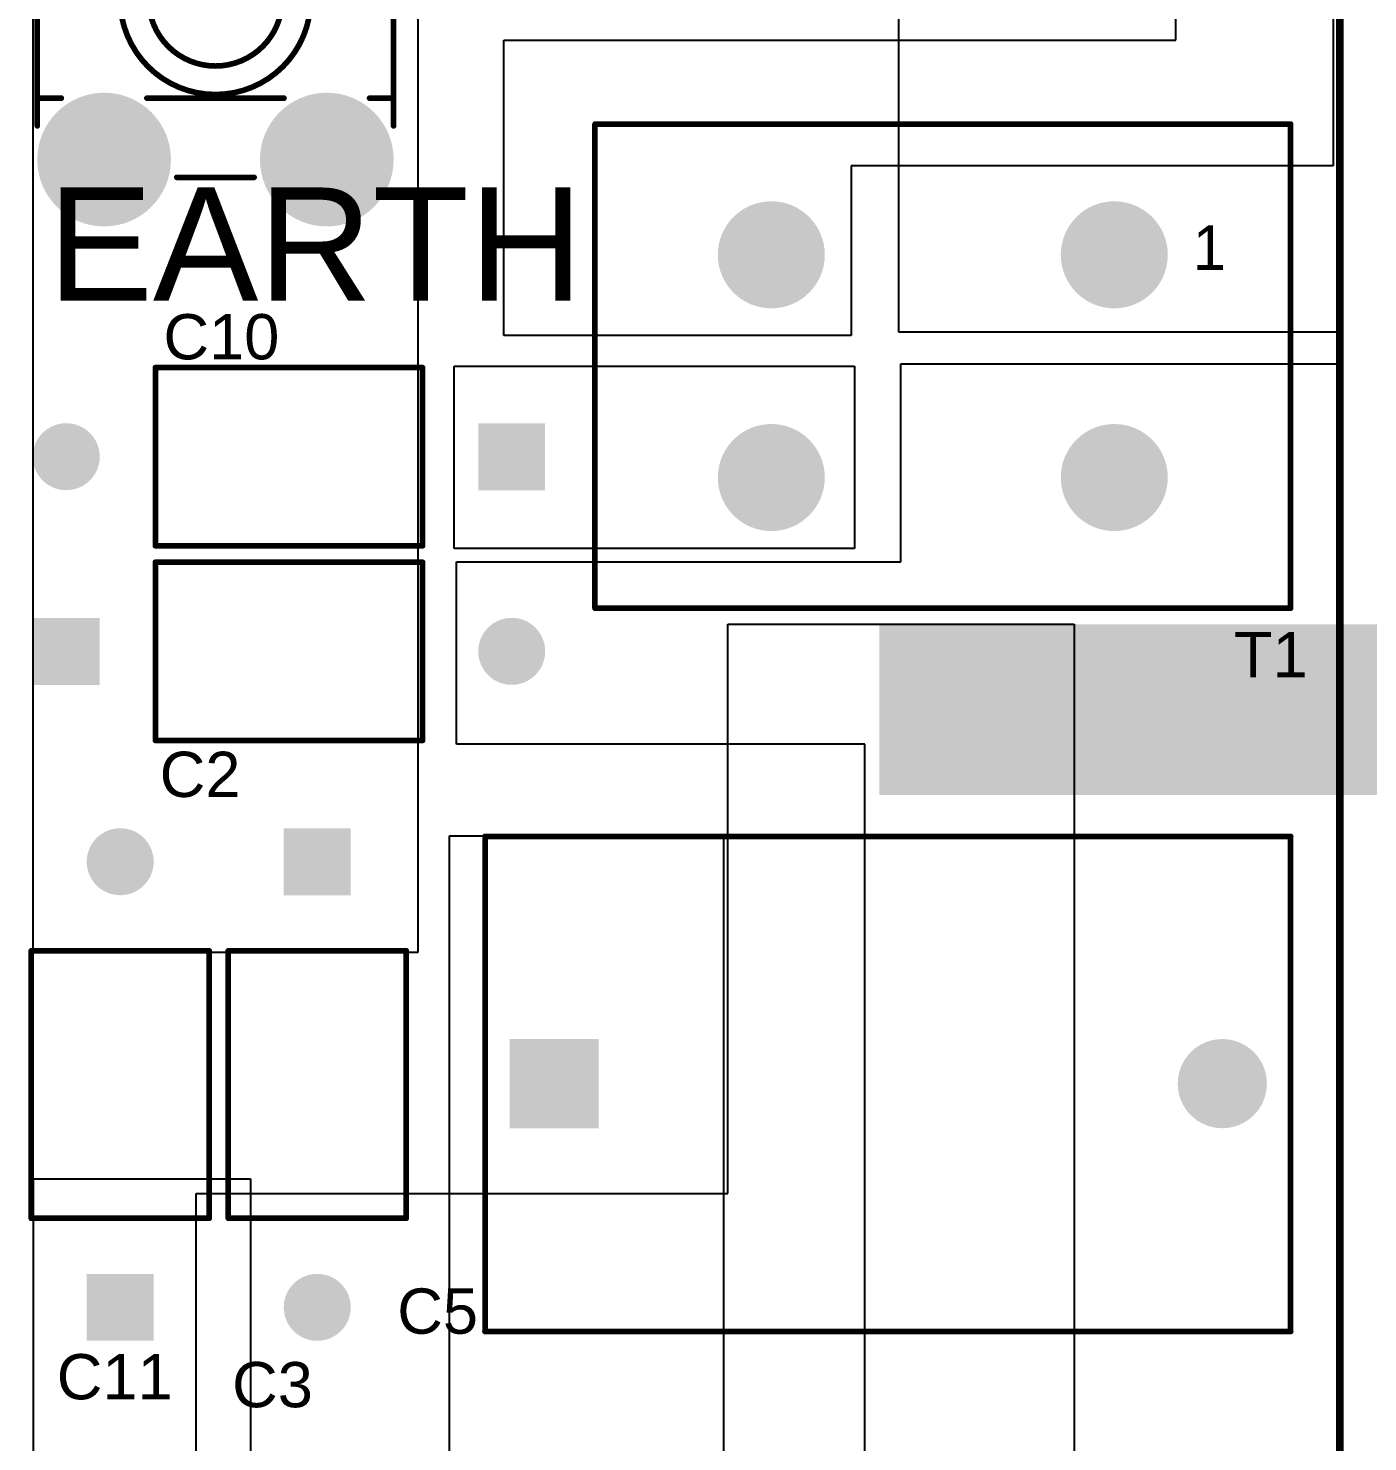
# Model space of a CAD drawing. Header units: millimetres. Extents: x 0 to 214, y 0 to 214.
# Drawn here: x 0.006 to 1.19, y 1.265 to 2.514 of the extents above; entities that cross this region are included whole.
import ezdxf

# ---------------------------------------------------------------- set-up
doc = ezdxf.new("R2010")
doc.units = ezdxf.units.MM
doc.header["$MEASUREMENT"] = 0
for name, color, linetype in [('BottomLayer', 5, 'Continuous'), ('BottomSolder', 6, 'Continuous'), ('MultiLayer', 9, 'Continuous'), ('PadHoleLayer', 156, 'Continuous'), ('TopLayer', 1, 'Continuous'), ('TopOverlay', 2, 'Continuous'), ('TopSolder', 216, 'Continuous')]:
    doc.layers.add(name, color=color, linetype=linetype)
doc.styles.add('Arial', font='', dxfattribs={"height": 0.2})
doc.styles.get('Arial').set_extended_font_data('Arial')

# ---------------------------------------------------------------- blocks, each defined once
blk = doc.blocks.new('744822301_103')
at = {"layer": 'BottomLayer'}
h = blk.add_hatch(color=5, dxfattribs=at)
edge = h.paths.add_edge_path()
edge.add_arc((-0.1516, 0.0984), 0.0433, 0, 360)
h = blk.add_hatch(color=5, dxfattribs=at)
edge = h.paths.add_edge_path()
edge.add_arc((0.1516, 0.0984), 0.0433, 0, 360)
h = blk.add_hatch(color=5, dxfattribs=at)
edge = h.paths.add_edge_path()
edge.add_arc((-0.1516, -0.0984), 0.0433, 0, 360)
h = blk.add_hatch(color=5, dxfattribs=at)
edge = h.paths.add_edge_path()
edge.add_arc((0.1516, -0.0984), 0.0433, 0, 360)
at = {"layer": 'BottomSolder'}
h = blk.add_hatch(color=6, dxfattribs=at)
edge = h.paths.add_edge_path()
edge.add_arc((-0.1516, 0.0984), 0.0473, 0, 360)
h = blk.add_hatch(color=6, dxfattribs=at)
edge = h.paths.add_edge_path()
edge.add_arc((0.1516, 0.0984), 0.0473, 0, 360)
h = blk.add_hatch(color=6, dxfattribs=at)
edge = h.paths.add_edge_path()
edge.add_arc((-0.1516, -0.0984), 0.0473, 0, 360)
h = blk.add_hatch(color=6, dxfattribs=at)
edge = h.paths.add_edge_path()
edge.add_arc((0.1516, -0.0984), 0.0473, 0, 360)
at = {"layer": 'MultiLayer'}
h = blk.add_hatch(color=9, dxfattribs=at)
edge = h.paths.add_edge_path()
edge.add_arc((-0.1516, 0.0984), 0.0433, 0, 360)
h = blk.add_hatch(color=9, dxfattribs=at)
edge = h.paths.add_edge_path()
edge.add_arc((0.1516, 0.0984), 0.0433, 0, 360)
h = blk.add_hatch(color=9, dxfattribs=at)
edge = h.paths.add_edge_path()
edge.add_arc((-0.1516, -0.0984), 0.0433, 0, 360)
h = blk.add_hatch(color=9, dxfattribs=at)
edge = h.paths.add_edge_path()
edge.add_arc((0.1516, -0.0984), 0.0433, 0, 360)
at = {"layer": 'PadHoleLayer'}
h = blk.add_hatch(color=156, dxfattribs=at)
edge = h.paths.add_edge_path()
edge.add_arc((-0.1516, 0.0984), 0.0217, 0, 360)
h = blk.add_hatch(color=156, dxfattribs=at)
edge = h.paths.add_edge_path()
edge.add_arc((0.1516, 0.0984), 0.0217, 0, 360)
h = blk.add_hatch(color=156, dxfattribs=at)
edge = h.paths.add_edge_path()
edge.add_arc((-0.1516, -0.0984), 0.0217, 0, 360)
h = blk.add_hatch(color=156, dxfattribs=at)
edge = h.paths.add_edge_path()
edge.add_arc((0.1516, -0.0984), 0.0217, 0, 360)
at = {"layer": 'TopLayer'}
h = blk.add_hatch(color=1, dxfattribs=at)
edge = h.paths.add_edge_path()
edge.add_arc((-0.1516, 0.0984), 0.0433, 0, 360)
h = blk.add_hatch(color=1, dxfattribs=at)
edge = h.paths.add_edge_path()
edge.add_arc((0.1516, 0.0984), 0.0433, 0, 360)
h = blk.add_hatch(color=1, dxfattribs=at)
edge = h.paths.add_edge_path()
edge.add_arc((-0.1516, -0.0984), 0.0433, 0, 360)
h = blk.add_hatch(color=1, dxfattribs=at)
edge = h.paths.add_edge_path()
edge.add_arc((0.1516, -0.0984), 0.0433, 0, 360)
at = {"layer": 'TopSolder'}
h = blk.add_hatch(color=216, dxfattribs=at)
edge = h.paths.add_edge_path()
edge.add_arc((-0.1516, 0.0984), 0.0473, 0, 360)
h = blk.add_hatch(color=216, dxfattribs=at)
edge = h.paths.add_edge_path()
edge.add_arc((0.1516, 0.0984), 0.0473, 0, 360)
h = blk.add_hatch(color=216, dxfattribs=at)
edge = h.paths.add_edge_path()
edge.add_arc((-0.1516, -0.0984), 0.0473, 0, 360)
h = blk.add_hatch(color=216, dxfattribs=at)
edge = h.paths.add_edge_path()
edge.add_arc((0.1516, -0.0984), 0.0473, 0, 360)
at = {"layer": 'TopOverlay', "const_width": 0.005}
for points in [[(-0.3075, 0.2139), (-0.3075, -0.2139)], [(0.3075, 0.2139), (-0.3075, 0.2139)], [(0.3075, 0.2139), (0.3075, -0.2139)], [(0.3075, -0.2139), (-0.3075, -0.2139)]]:
    blk.add_lwpolyline(points, dxfattribs=at)
at = {"layer": 'TopOverlay', "const_width": 0.0025}
for points in [[(-0.3087, 0.2139, 1), (-0.3062, 0.2139, 1)], [(-0.3087, 0.2139, 1), (-0.3062, 0.2139, 1)], [(0.3062, 0.2139, 1), (0.3087, 0.2139, 1)], [(0.3062, 0.2139, 1), (0.3087, 0.2139, 1)], [(-0.3087, -0.2139, 1), (-0.3062, -0.2139, 1)], [(-0.3087, -0.2139, 1), (-0.3062, -0.2139, 1)], [(0.3062, -0.2139, 1), (0.3087, -0.2139, 1)], [(0.3062, -0.2139, 1), (0.3087, -0.2139, 1)]]:
    blk.add_lwpolyline(points, format="xyb", close=True, dxfattribs=at)
at = {"layer": 'TopOverlay'}
blk.add_text('1', height=0.0394, rotation=180, dxfattribs=at).set_placement((-0.221, -0.085))
blk = doc.blocks.new('T44001_185')
at = {"layer": 'BottomLayer'}
h = blk.add_hatch(color=5, dxfattribs=at)
edge = h.paths.add_edge_path()
edge.add_arc((-0.098425, 0.141732), 0.057086, 0, 360)
h = blk.add_hatch(color=5, dxfattribs=at)
edge = h.paths.add_edge_path()
edge.add_arc((0.098425, 0.141732), 0.057086, 0, 360)
h = blk.add_hatch(color=5, dxfattribs=at)
edge = h.paths.add_edge_path()
edge.add_arc((-0.098425, -0.141732), 0.057086, 0, 360)
h = blk.add_hatch(color=5, dxfattribs=at)
edge = h.paths.add_edge_path()
edge.add_arc((0.098425, -0.141732), 0.057086, 0, 360)
at = {"layer": 'BottomSolder'}
h = blk.add_hatch(color=6, dxfattribs=at)
edge = h.paths.add_edge_path()
edge.add_arc((-0.098425, 0.141732), 0.059087, 0, 360)
h = blk.add_hatch(color=6, dxfattribs=at)
edge = h.paths.add_edge_path()
edge.add_arc((0.098425, 0.141732), 0.059087, 0, 360)
h = blk.add_hatch(color=6, dxfattribs=at)
edge = h.paths.add_edge_path()
edge.add_arc((-0.098425, -0.141732), 0.059087, 0, 360)
h = blk.add_hatch(color=6, dxfattribs=at)
edge = h.paths.add_edge_path()
edge.add_arc((0.098425, -0.141732), 0.059087, 0, 360)
at = {"layer": 'MultiLayer'}
h = blk.add_hatch(color=9, dxfattribs=at)
edge = h.paths.add_edge_path()
edge.add_arc((-0.098425, 0.141732), 0.057086, 0, 360)
h = blk.add_hatch(color=9, dxfattribs=at)
edge = h.paths.add_edge_path()
edge.add_arc((0.098425, 0.141732), 0.057086, 0, 360)
h = blk.add_hatch(color=9, dxfattribs=at)
edge = h.paths.add_edge_path()
edge.add_arc((-0.098425, -0.141732), 0.057086, 0, 360)
h = blk.add_hatch(color=9, dxfattribs=at)
edge = h.paths.add_edge_path()
edge.add_arc((0.098425, -0.141732), 0.057086, 0, 360)
at = {"layer": 'PadHoleLayer'}
h = blk.add_hatch(color=156, dxfattribs=at)
edge = h.paths.add_edge_path()
edge.add_arc((-0.098425, 0.141732), 0.037402, 0, 360)
h = blk.add_hatch(color=156, dxfattribs=at)
edge = h.paths.add_edge_path()
edge.add_arc((0.098425, 0.141732), 0.037402, 0, 360)
h = blk.add_hatch(color=156, dxfattribs=at)
edge = h.paths.add_edge_path()
edge.add_arc((-0.098425, -0.141732), 0.037402, 0, 360)
h = blk.add_hatch(color=156, dxfattribs=at)
edge = h.paths.add_edge_path()
edge.add_arc((0.098425, -0.141732), 0.037402, 0, 360)
at = {"layer": 'TopLayer'}
h = blk.add_hatch(color=1, dxfattribs=at)
edge = h.paths.add_edge_path()
edge.add_arc((-0.098425, 0.141732), 0.057086, 0, 360)
h = blk.add_hatch(color=1, dxfattribs=at)
edge = h.paths.add_edge_path()
edge.add_arc((0.098425, 0.141732), 0.057086, 0, 360)
h = blk.add_hatch(color=1, dxfattribs=at)
edge = h.paths.add_edge_path()
edge.add_arc((-0.098425, -0.141732), 0.057086, 0, 360)
h = blk.add_hatch(color=1, dxfattribs=at)
edge = h.paths.add_edge_path()
edge.add_arc((0.098425, -0.141732), 0.057086, 0, 360)
at = {"layer": 'TopSolder'}
h = blk.add_hatch(color=216, dxfattribs=at)
edge = h.paths.add_edge_path()
edge.add_arc((-0.098425, 0.141732), 0.059087, 0, 360)
h = blk.add_hatch(color=216, dxfattribs=at)
edge = h.paths.add_edge_path()
edge.add_arc((0.098425, 0.141732), 0.059087, 0, 360)
h = blk.add_hatch(color=216, dxfattribs=at)
edge = h.paths.add_edge_path()
edge.add_arc((-0.098425, -0.141732), 0.059087, 0, 360)
h = blk.add_hatch(color=216, dxfattribs=at)
edge = h.paths.add_edge_path()
edge.add_arc((0.098425, -0.141732), 0.059087, 0, 360)
at = {"layer": 'TopOverlay', "const_width": 0.005}
for points in [[(0.034142, 0.15748), (-0.034142, 0.15748)], [(-0.15748, 0.111968), (-0.15748, -0.111968)], [(0.15748, 0.111968), (0.15748, -0.111968)], [(-0.136246, 0.087468), (-0.15748, 0.087468)], [(0.060604, 0.087468), (-0.060604, 0.087468)], [(0.15748, 0.087468), (0.136246, 0.087468)], [(-0.136338, -0.087532), (-0.15748, -0.087532)], [(0.060512, -0.087532), (-0.060512, -0.087532)], [(0.15748, -0.087532), (0.136338, -0.087532)], [(0.034142, -0.15748), (-0.034142, -0.15748)]]:
    blk.add_lwpolyline(points, dxfattribs=at)
at = {"layer": 'TopOverlay'}
for points, const_width in [([(-0.035392, 0.15748, 1), (-0.032892, 0.15748, 1)], 0.0025), ([(0.032892, 0.15748, 1), (0.035392, 0.15748, 1)], 0.0025), ([(-0.15873, 0.111968, 1), (-0.15623, 0.111968, 1)], 0.0025), ([(0.15623, 0.111968, 1), (0.15873, 0.111968, 1)], 0.0025), ([(-0.15873, 0.087468, 1), (-0.15623, 0.087468, 1)], 0.0025), ([(-0.137496, 0.087468, 1), (-0.134996, 0.087468, 1)], 0.0025), ([(-0.061854, 0.087468, 1), (-0.059354, 0.087468, 1)], 0.0025), ([(0.059354, 0.087468, 1), (0.061854, 0.087468, 1)], 0.0025), ([(0.134996, 0.087468, 1), (0.137496, 0.087468, 1)], 0.0025), ([(0.15623, 0.087468, 1), (0.15873, 0.087468, 1)], 0.0025), ([(0.08426, 0, 1), (-0.08426, 0, 1)], 0.005), ([(0.05906, 0, 1), (-0.05906, 0, 1)], 0.005), ([(-0.08551, 0, 1), (-0.08301, 0, 1)], 0.0025), ([(-0.06031, 0, 1), (-0.05781, 0, 1)], 0.0025), ([(0.05781, 0, 1), (0.06031, 0, 1)], 0.0025), ([(0.08301, 0, 1), (0.08551, 0, 1)], 0.0025), ([(-0.15873, -0.087532, 1), (-0.15623, -0.087532, 1)], 0.0025), ([(-0.137588, -0.087532, 1), (-0.135088, -0.087532, 1)], 0.0025), ([(-0.061762, -0.087532, 1), (-0.059262, -0.087532, 1)], 0.0025), ([(0.059262, -0.087532, 1), (0.061762, -0.087532, 1)], 0.0025), ([(0.135088, -0.087532, 1), (0.137588, -0.087532, 1)], 0.0025), ([(0.15623, -0.087532, 1), (0.15873, -0.087532, 1)], 0.0025), ([(-0.15873, -0.111968, 1), (-0.15623, -0.111968, 1)], 0.0025), ([(0.15623, -0.111968, 1), (0.15873, -0.111968, 1)], 0.0025), ([(-0.035392, -0.15748, 1), (-0.032892, -0.15748, 1)], 0.0025), ([(0.032892, -0.15748, 1), (0.035392, -0.15748, 1)], 0.0025)]:
    blk.add_lwpolyline(points, format="xyb", close=True, dxfattribs=dict(at, const_width=const_width))
blk = doc.blocks.new('DE1B3RA221KN4AN01F_268')
at = {"layer": 'BottomLayer'}
blk.add_hatch(color=5, dxfattribs=at).paths.add_polyline_path([(-0.2224, 0.0256), (-0.1713, 0.0256), (-0.1713, -0.0256), (-0.2224, -0.0256)])
h = blk.add_hatch(color=5, dxfattribs=at)
edge = h.paths.add_edge_path()
edge.add_arc((0.1969, 0), 0.0256, 0, 360)
at = {"layer": 'BottomSolder'}
blk.add_hatch(color=6, dxfattribs=at).paths.add_polyline_path([(-0.2264, 0.0296), (-0.1673, 0.0296), (-0.1673, -0.0296), (-0.2264, -0.0296)])
h = blk.add_hatch(color=6, dxfattribs=at)
edge = h.paths.add_edge_path()
edge.add_arc((0.1969, 0), 0.0296, 0, 360)
at = {"layer": 'MultiLayer'}
blk.add_hatch(color=9, dxfattribs=at).paths.add_polyline_path([(-0.2224, 0.0256), (-0.1713, 0.0256), (-0.1713, -0.0256), (-0.2224, -0.0256)])
h = blk.add_hatch(color=9, dxfattribs=at)
edge = h.paths.add_edge_path()
edge.add_arc((0.1969, 0), 0.0256, 0, 360)
at = {"layer": 'PadHoleLayer'}
h = blk.add_hatch(color=156, dxfattribs=at)
edge = h.paths.add_edge_path()
edge.add_arc((-0.1969, 0), 0.0157, 0, 360)
h = blk.add_hatch(color=156, dxfattribs=at)
edge = h.paths.add_edge_path()
edge.add_arc((0.1969, 0), 0.0157, 0, 360)
at = {"layer": 'TopLayer'}
blk.add_hatch(color=1, dxfattribs=at).paths.add_polyline_path([(-0.2224, 0.0256), (-0.1713, 0.0256), (-0.1713, -0.0256), (-0.2224, -0.0256)])
h = blk.add_hatch(color=1, dxfattribs=at)
edge = h.paths.add_edge_path()
edge.add_arc((0.1969, 0), 0.0256, 0, 360)
at = {"layer": 'TopSolder'}
blk.add_hatch(color=216, dxfattribs=at).paths.add_polyline_path([(-0.2264, 0.0296), (-0.1673, 0.0296), (-0.1673, -0.0296), (-0.2264, -0.0296)])
h = blk.add_hatch(color=216, dxfattribs=at)
edge = h.paths.add_edge_path()
edge.add_arc((0.1969, 0), 0.0296, 0, 360)
at = {"layer": 'TopOverlay', "const_width": 0.005}
for points in [[(-0.1181, 0.0787), (0.1181, 0.0787)], [(-0.1181, 0.0787), (-0.1181, -0.0787)], [(0.1181, 0.0787), (0.1181, -0.0787)], [(-0.1181, -0.0787), (0.1181, -0.0787)]]:
    blk.add_lwpolyline(points, dxfattribs=at)
at = {"layer": 'TopOverlay', "const_width": 0.0025}
for points in [[(-0.1194, 0.0787, 1), (-0.1169, 0.0787, 1)], [(-0.1194, 0.0787, 1), (-0.1169, 0.0787, 1)], [(0.1169, 0.0787, 1), (0.1194, 0.0787, 1)], [(0.1169, 0.0787, 1), (0.1194, 0.0787, 1)], [(-0.1194, -0.0787, 1), (-0.1169, -0.0787, 1)], [(-0.1194, -0.0787, 1), (-0.1169, -0.0787, 1)], [(0.1169, -0.0787, 1), (0.1194, -0.0787, 1)], [(0.1169, -0.0787, 1), (0.1194, -0.0787, 1)]]:
    blk.add_lwpolyline(points, format="xyb", close=True, dxfattribs=at)
blk = doc.blocks.new('DE1B3RA221KN4AN01F_269')
at = {"layer": 'BottomLayer'}
blk.add_hatch(color=5, dxfattribs=at).paths.add_polyline_path([(-0.2224, 0.0256), (-0.1713, 0.0256), (-0.1713, -0.0256), (-0.2224, -0.0256)])
h = blk.add_hatch(color=5, dxfattribs=at)
edge = h.paths.add_edge_path()
edge.add_arc((0.1969, 0), 0.0256, 0, 360)
at = {"layer": 'BottomSolder'}
blk.add_hatch(color=6, dxfattribs=at).paths.add_polyline_path([(-0.2264, 0.0296), (-0.1673, 0.0296), (-0.1673, -0.0296), (-0.2264, -0.0296)])
h = blk.add_hatch(color=6, dxfattribs=at)
edge = h.paths.add_edge_path()
edge.add_arc((0.1969, 0), 0.0296, 0, 360)
at = {"layer": 'MultiLayer'}
blk.add_hatch(color=9, dxfattribs=at).paths.add_polyline_path([(-0.2224, 0.0256), (-0.1713, 0.0256), (-0.1713, -0.0256), (-0.2224, -0.0256)])
h = blk.add_hatch(color=9, dxfattribs=at)
edge = h.paths.add_edge_path()
edge.add_arc((0.1969, 0), 0.0256, 0, 360)
at = {"layer": 'PadHoleLayer'}
h = blk.add_hatch(color=156, dxfattribs=at)
edge = h.paths.add_edge_path()
edge.add_arc((-0.1969, 0), 0.0157, 0, 360)
h = blk.add_hatch(color=156, dxfattribs=at)
edge = h.paths.add_edge_path()
edge.add_arc((0.1969, 0), 0.0157, 0, 360)
at = {"layer": 'TopLayer'}
blk.add_hatch(color=1, dxfattribs=at).paths.add_polyline_path([(-0.2224, 0.0256), (-0.1713, 0.0256), (-0.1713, -0.0256), (-0.2224, -0.0256)])
h = blk.add_hatch(color=1, dxfattribs=at)
edge = h.paths.add_edge_path()
edge.add_arc((0.1969, 0), 0.0256, 0, 360)
at = {"layer": 'TopSolder'}
blk.add_hatch(color=216, dxfattribs=at).paths.add_polyline_path([(-0.2264, 0.0296), (-0.1673, 0.0296), (-0.1673, -0.0296), (-0.2264, -0.0296)])
h = blk.add_hatch(color=216, dxfattribs=at)
edge = h.paths.add_edge_path()
edge.add_arc((0.1969, 0), 0.0296, 0, 360)
at = {"layer": 'TopOverlay', "const_width": 0.005}
for points in [[(-0.1181, 0.0787), (-0.1181, -0.0787)], [(0.1181, 0.0787), (-0.1181, 0.0787)], [(0.1181, 0.0787), (0.1181, -0.0787)], [(0.1181, -0.0787), (-0.1181, -0.0787)]]:
    blk.add_lwpolyline(points, dxfattribs=at)
at = {"layer": 'TopOverlay', "const_width": 0.0025}
for points in [[(-0.1194, 0.0787, 1), (-0.1169, 0.0787, 1)], [(-0.1194, 0.0787, 1), (-0.1169, 0.0787, 1)], [(0.1169, 0.0787, 1), (0.1194, 0.0787, 1)], [(0.1169, 0.0787, 1), (0.1194, 0.0787, 1)], [(-0.1194, -0.0787, 1), (-0.1169, -0.0787, 1)], [(-0.1194, -0.0787, 1), (-0.1169, -0.0787, 1)], [(0.1169, -0.0787, 1), (0.1194, -0.0787, 1)], [(0.1169, -0.0787, 1), (0.1194, -0.0787, 1)]]:
    blk.add_lwpolyline(points, format="xyb", close=True, dxfattribs=at)
blk = doc.blocks.new('R46KI347050M1K_274')
at = {"layer": 'BottomLayer'}
blk.add_hatch(color=5, dxfattribs=at).paths.add_polyline_path([(-0.3346, 0.0394), (-0.2559, 0.0394), (-0.2559, -0.0394), (-0.3346, -0.0394)])
h = blk.add_hatch(color=5, dxfattribs=at)
edge = h.paths.add_edge_path()
edge.add_arc((0.2953, 0), 0.0394, 0, 360)
at = {"layer": 'BottomSolder'}
blk.add_hatch(color=6, dxfattribs=at).paths.add_polyline_path([(-0.3346, 0.0394), (-0.2559, 0.0394), (-0.2559, -0.0394), (-0.3346, -0.0394)])
h = blk.add_hatch(color=6, dxfattribs=at)
edge = h.paths.add_edge_path()
edge.add_arc((0.2953, 0), 0.0394, 0, 360)
at = {"layer": 'MultiLayer'}
blk.add_hatch(color=9, dxfattribs=at).paths.add_polyline_path([(-0.3346, 0.0394), (-0.2559, 0.0394), (-0.2559, -0.0394), (-0.3346, -0.0394)])
h = blk.add_hatch(color=9, dxfattribs=at)
edge = h.paths.add_edge_path()
edge.add_arc((0.2953, 0), 0.0394, 0, 360)
at = {"layer": 'PadHoleLayer'}
h = blk.add_hatch(color=156, dxfattribs=at)
edge = h.paths.add_edge_path()
edge.add_arc((-0.2953, 0), 0.0197, 0, 360)
h = blk.add_hatch(color=156, dxfattribs=at)
edge = h.paths.add_edge_path()
edge.add_arc((0.2953, 0), 0.0197, 0, 360)
at = {"layer": 'TopLayer'}
blk.add_hatch(color=1, dxfattribs=at).paths.add_polyline_path([(-0.3346, 0.0394), (-0.2559, 0.0394), (-0.2559, -0.0394), (-0.3346, -0.0394)])
h = blk.add_hatch(color=1, dxfattribs=at)
edge = h.paths.add_edge_path()
edge.add_arc((0.2953, 0), 0.0394, 0, 360)
at = {"layer": 'TopSolder'}
blk.add_hatch(color=216, dxfattribs=at).paths.add_polyline_path([(-0.3346, 0.0394), (-0.2559, 0.0394), (-0.2559, -0.0394), (-0.3346, -0.0394)])
h = blk.add_hatch(color=216, dxfattribs=at)
edge = h.paths.add_edge_path()
edge.add_arc((0.2953, 0), 0.0394, 0, 360)
at = {"layer": 'TopOverlay', "const_width": 0.005}
for points in [[(-0.3565, 0.2185), (0.3557, 0.2185)], [(-0.3565, -0.219), (-0.3565, 0.2185)], [(0.3557, -0.219), (0.3557, 0.2185)], [(-0.3565, -0.219), (0.3557, -0.219)]]:
    blk.add_lwpolyline(points, dxfattribs=at)
at = {"layer": 'TopOverlay', "const_width": 0.0025}
for points in [[(-0.3578, 0.2185, 1), (-0.3553, 0.2185, 1)], [(-0.3578, 0.2185, 1), (-0.3553, 0.2185, 1)], [(0.3545, 0.2185, 1), (0.357, 0.2185, 1)], [(0.3545, 0.2185, 1), (0.357, 0.2185, 1)], [(-0.3578, -0.219, 1), (-0.3553, -0.219, 1)], [(-0.3578, -0.219, 1), (-0.3553, -0.219, 1)], [(0.3545, -0.219, 1), (0.357, -0.219, 1)], [(0.3545, -0.219, 1), (0.357, -0.219, 1)]]:
    blk.add_lwpolyline(points, format="xyb", close=True, dxfattribs=at)
blk = doc.blocks.new('DE1B3RA221KN4AN01F_276')
at = {"layer": 'BottomLayer'}
blk.add_hatch(color=5, dxfattribs=at).paths.add_polyline_path([(-0.2224, 0.0256), (-0.1713, 0.0256), (-0.1713, -0.0256), (-0.2224, -0.0256)])
h = blk.add_hatch(color=5, dxfattribs=at)
edge = h.paths.add_edge_path()
edge.add_arc((0.1969, 0), 0.0256, 0, 360)
at = {"layer": 'BottomSolder'}
blk.add_hatch(color=6, dxfattribs=at).paths.add_polyline_path([(-0.2264, 0.0296), (-0.1673, 0.0296), (-0.1673, -0.0296), (-0.2264, -0.0296)])
h = blk.add_hatch(color=6, dxfattribs=at)
edge = h.paths.add_edge_path()
edge.add_arc((0.1969, 0), 0.0296, 0, 360)
at = {"layer": 'MultiLayer'}
blk.add_hatch(color=9, dxfattribs=at).paths.add_polyline_path([(-0.2224, 0.0256), (-0.1713, 0.0256), (-0.1713, -0.0256), (-0.2224, -0.0256)])
h = blk.add_hatch(color=9, dxfattribs=at)
edge = h.paths.add_edge_path()
edge.add_arc((0.1969, 0), 0.0256, 0, 360)
at = {"layer": 'PadHoleLayer'}
h = blk.add_hatch(color=156, dxfattribs=at)
edge = h.paths.add_edge_path()
edge.add_arc((-0.1969, 0), 0.0157, 0, 360)
h = blk.add_hatch(color=156, dxfattribs=at)
edge = h.paths.add_edge_path()
edge.add_arc((0.1969, 0), 0.0157, 0, 360)
at = {"layer": 'TopLayer'}
blk.add_hatch(color=1, dxfattribs=at).paths.add_polyline_path([(-0.2224, 0.0256), (-0.1713, 0.0256), (-0.1713, -0.0256), (-0.2224, -0.0256)])
h = blk.add_hatch(color=1, dxfattribs=at)
edge = h.paths.add_edge_path()
edge.add_arc((0.1969, 0), 0.0256, 0, 360)
at = {"layer": 'TopSolder'}
blk.add_hatch(color=216, dxfattribs=at).paths.add_polyline_path([(-0.2264, 0.0296), (-0.1673, 0.0296), (-0.1673, -0.0296), (-0.2264, -0.0296)])
h = blk.add_hatch(color=216, dxfattribs=at)
edge = h.paths.add_edge_path()
edge.add_arc((0.1969, 0), 0.0296, 0, 360)
at = {"layer": 'TopOverlay', "const_width": 0.005}
for points in [[(0.1181, 0.0787), (-0.1181, 0.0787)], [(-0.1181, -0.0787), (-0.1181, 0.0787)], [(0.1181, -0.0787), (0.1181, 0.0787)], [(0.1181, -0.0787), (-0.1181, -0.0787)]]:
    blk.add_lwpolyline(points, dxfattribs=at)
at = {"layer": 'TopOverlay', "const_width": 0.0025}
for points in [[(-0.1194, 0.0787, 1), (-0.1169, 0.0787, 1)], [(-0.1194, 0.0787, 1), (-0.1169, 0.0787, 1)], [(0.1169, 0.0787, 1), (0.1194, 0.0787, 1)], [(0.1169, 0.0787, 1), (0.1194, 0.0787, 1)], [(-0.1194, -0.0787, 1), (-0.1169, -0.0787, 1)], [(-0.1194, -0.0787, 1), (-0.1169, -0.0787, 1)], [(0.1169, -0.0787, 1), (0.1194, -0.0787, 1)], [(0.1169, -0.0787, 1), (0.1194, -0.0787, 1)]]:
    blk.add_lwpolyline(points, format="xyb", close=True, dxfattribs=at)
blk = doc.blocks.new('DE1B3RA221KN4AN01F_277')
at = {"layer": 'BottomLayer'}
blk.add_hatch(color=5, dxfattribs=at).paths.add_polyline_path([(-0.2224, 0.0256), (-0.1713, 0.0256), (-0.1713, -0.0256), (-0.2224, -0.0256)])
h = blk.add_hatch(color=5, dxfattribs=at)
edge = h.paths.add_edge_path()
edge.add_arc((0.1969, 0), 0.0256, 0, 360)
at = {"layer": 'BottomSolder'}
blk.add_hatch(color=6, dxfattribs=at).paths.add_polyline_path([(-0.2264, 0.0296), (-0.1673, 0.0296), (-0.1673, -0.0296), (-0.2264, -0.0296)])
h = blk.add_hatch(color=6, dxfattribs=at)
edge = h.paths.add_edge_path()
edge.add_arc((0.1969, 0), 0.0296, 0, 360)
at = {"layer": 'MultiLayer'}
blk.add_hatch(color=9, dxfattribs=at).paths.add_polyline_path([(-0.2224, 0.0256), (-0.1713, 0.0256), (-0.1713, -0.0256), (-0.2224, -0.0256)])
h = blk.add_hatch(color=9, dxfattribs=at)
edge = h.paths.add_edge_path()
edge.add_arc((0.1969, 0), 0.0256, 0, 360)
at = {"layer": 'PadHoleLayer'}
h = blk.add_hatch(color=156, dxfattribs=at)
edge = h.paths.add_edge_path()
edge.add_arc((-0.1969, 0), 0.0157, 0, 360)
h = blk.add_hatch(color=156, dxfattribs=at)
edge = h.paths.add_edge_path()
edge.add_arc((0.1969, 0), 0.0157, 0, 360)
at = {"layer": 'TopLayer'}
blk.add_hatch(color=1, dxfattribs=at).paths.add_polyline_path([(-0.2224, 0.0256), (-0.1713, 0.0256), (-0.1713, -0.0256), (-0.2224, -0.0256)])
h = blk.add_hatch(color=1, dxfattribs=at)
edge = h.paths.add_edge_path()
edge.add_arc((0.1969, 0), 0.0256, 0, 360)
at = {"layer": 'TopSolder'}
blk.add_hatch(color=216, dxfattribs=at).paths.add_polyline_path([(-0.2264, 0.0296), (-0.1673, 0.0296), (-0.1673, -0.0296), (-0.2264, -0.0296)])
h = blk.add_hatch(color=216, dxfattribs=at)
edge = h.paths.add_edge_path()
edge.add_arc((0.1969, 0), 0.0296, 0, 360)
at = {"layer": 'TopOverlay', "const_width": 0.005}
for points in [[(-0.1181, -0.0787), (-0.1181, 0.0787)], [(-0.1181, 0.0787), (0.1181, 0.0787)], [(0.1181, -0.0787), (0.1181, 0.0787)], [(-0.1181, -0.0787), (0.1181, -0.0787)]]:
    blk.add_lwpolyline(points, dxfattribs=at)
at = {"layer": 'TopOverlay', "const_width": 0.0025}
for points in [[(-0.1194, 0.0787, 1), (-0.1169, 0.0787, 1)], [(-0.1194, 0.0787, 1), (-0.1169, 0.0787, 1)], [(0.1169, 0.0787, 1), (0.1194, 0.0787, 1)], [(0.1169, 0.0787, 1), (0.1194, 0.0787, 1)], [(-0.1194, -0.0787, 1), (-0.1169, -0.0787, 1)], [(-0.1194, -0.0787, 1), (-0.1169, -0.0787, 1)], [(0.1169, -0.0787, 1), (0.1194, -0.0787, 1)], [(0.1169, -0.0787, 1), (0.1194, -0.0787, 1)]]:
    blk.add_lwpolyline(points, format="xyb", close=True, dxfattribs=at)

msp = doc.modelspace()

# ---------------------------------------------------------------- hatches: boundary and pattern name
at = {"layer": 'BottomLayer'}
msp.add_hatch(color=5, dxfattribs=at).paths.add_polyline_path([(0.758, 1.836), (1.629, 1.836), (1.629, 1.987), (0.758, 1.987)])

# ---------------------------------------------------------------- linework, layer by layer
for p, q in [((1.165, 2.922), (1.165, 2.245)), ((0.775, 2.245), (0.775, 2.7757)), ((1.165, 2.245), (0.775, 2.245)), ((0.624, 1.484), (0.624, 1.987)), ((0.624, 1.987), (0.93, 1.987)), ((0.93, 1.987), (0.93, 1.245)), ((0.154, 0.733), (0.154, 1.484)), ((0.154, 1.484), (0.624, 1.484))]:
    msp.add_line(p, q, dxfattribs=at)
at = {"layer": 'TopLayer'}
for p, q in [((1.159, 3.924), (1.159, 2.392)), ((1.02, 2.503), (1.02, 2.868)), ((0.01, 1.697), (0.01, 2.797)), ((0.35, 2.5436), (0.35, 1.697)), ((0.426, 2.242), (0.426, 2.503)), ((0.426, 2.503), (1.02, 2.503)), ((1.159, 2.392), (0.733, 2.392)), ((0.733, 2.392), (0.733, 2.242)), ((0.733, 2.242), (0.426, 2.242)), ((0.382, 2.054), (0.382, 2.215)), ((0.382, 2.215), (0.736, 2.215)), ((0.736, 2.215), (0.736, 2.054)), ((0.777, 2.042), (0.777, 2.217)), ((0.777, 2.217), (1.164, 2.217)), ((1.164, 2.217), (1.164, 1.005)), ((0.736, 2.054), (0.382, 2.054)), ((0.384, 1.881), (0.384, 2.042)), ((0.384, 2.042), (0.777, 2.042)), ((0.745, 1.881), (0.384, 1.881)), ((0.745, 1.005), (0.745, 1.881)), ((0.378, 1.2175), (0.378, 1.8)), ((0.378, 1.8), (0.62, 1.8)), ((0.62, 1.8), (0.62, 1.001)), ((0.35, 1.697), (0.01, 1.697)), ((0.0102, 0.0102), (0.0102, 1.497)), ((0.0102, 1.497), (0.202, 1.497)), ((0.202, 1.497), (0.202, 0.933))]:
    msp.add_line(p, q, dxfattribs=at)
at = {"layer": 'TopOverlay', "const_width": 0.007}
msp.add_lwpolyline([(1.165, 0.0443), (1.165, 3.9143)], dxfattribs=at)

# ---------------------------------------------------------------- block references
for name, p, rotation in [('T44001_185', (0.171, 2.5393), 180), ('744822301_103', (0.814, 2.215), 180), ('DE1B3RA221KN4AN01F_269', (0.236, 2.135), 180), ('DE1B3RA221KN4AN01F_268', (0.0868, 1.5802), 90), ('DE1B3RA221KN4AN01F_276', (0.261, 1.5802), 270)]:
    msp.add_blockref(name, p, dxfattribs=dict(rotation=rotation))
for name, p in [('DE1B3RA221KN4AN01F_277', (0.236, 1.963)), ('R46KI347050M1K_274', (0.7658, 1.581))]:
    msp.add_blockref(name, p)

# ---------------------------------------------------------------- texts
at = {"layer": 'TopOverlay', "style": 'Arial'}
msp.add_text('EARTH', height=0.1, rotation=360, dxfattribs=at).set_placement((0.0226, 2.2729))
for s, p in [('C10', (0.125, 2.221)), ('T1', (1.0713, 1.94)), ('C2', (0.1217, 1.8343)), ('C5', (0.3317, 1.36)), ('C11', (0.0307, 1.302)), ('C3', (0.1857, 1.295))]:
    msp.add_text(s, height=0.04, dxfattribs=at).set_placement(p)

doc.saveas('drawing.dxf')
